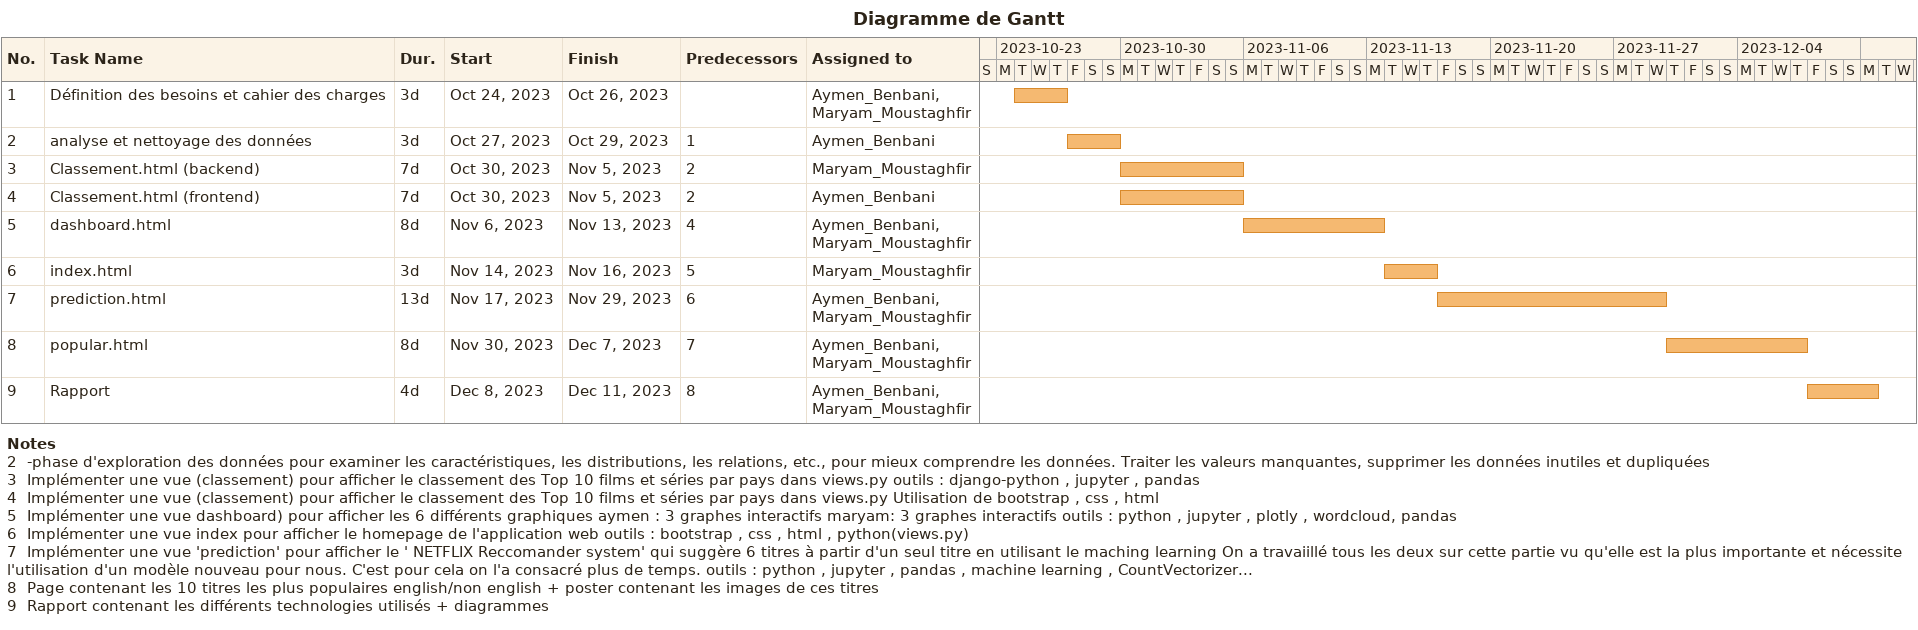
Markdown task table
Diagramme de Gantt

| ID | Task | Duration | Start | Finish | Predecessors | Resources |
|---|---|---|---|---|---|---|
| 1 | Définition des besoins et cahier des charges | 3d | 2023-10-24 | 2023-10-26 |  | Aymen_Benbani, Maryam_Moustaghfir |
| 2 | analyse et nettoyage des données | 3d | 2023-10-27 | 2023-10-29 | 1 | Aymen_Benbani |
| 3 | Classement.html (backend) | 7d | 2023-10-30 | 2023-11-05 | 2 | Maryam_Moustaghfir |
| 4 | Classement.html (frontend) | 7d | 2023-10-30 | 2023-11-05 | 2 | Aymen_Benbani |
| 5 | dashboard.html | 8d | 2023-11-06 | 2023-11-13 | 4 | Aymen_Benbani, Maryam_Moustaghfir |
| 6 | index.html | 3d | 2023-11-14 | 2023-11-16 | 5 | Maryam_Moustaghfir |
| 7 | prediction.html | 13d | 2023-11-17 | 2023-11-29 | 6 | Aymen_Benbani, Maryam_Moustaghfir |
| 8 | popular.html | 8d | 2023-11-30 | 2023-12-07 | 7 | Aymen_Benbani, Maryam_Moustaghfir |
| 9 | Rapport | 4d | 2023-12-08 | 2023-12-11 | 8 | Aymen_Benbani, Maryam_Moustaghfir |

Notes
- 2: -phase d'exploration des données pour examiner les caractéristiques, les distributions, les relations, etc., pour mieux comprendre les données. Traiter les valeurs manquantes, supprimer les données inutiles et dupliquées
- 3: Implémenter une vue (classement) pour afficher le classement des Top 10 films et séries par pays dans views.py outils : django-python , jupyter , pandas
- 4: Implémenter une vue (classement) pour afficher le classement des Top 10 films et séries par pays dans views.py Utilisation de bootstrap , css , html
- 5: Implémenter une vue dashboard) pour afficher les 6 différents graphiques aymen : 3 graphes interactifs maryam: 3 graphes interactifs outils : python , jupyter , plotly , wordcloud, pandas
- 6: Implémenter une vue index pour afficher le homepage de l'application web outils : bootstrap , css , html , python(views.py)
- 7: Implémenter une vue 'prediction' pour afficher le ' NETFLIX Reccomander system' qui suggère 6 titres à partir d'un seul titre en utilisant le maching learning On a travaiillé tous les deux sur cette partie vu qu'elle est la plus importante et nécessite l'utilisation d'un modèle nouveau pour nous. C'est pour cela on l'a consacré plus de temps. outils : python , jupyter , pandas , machine learning , CountVectorizer...
- 8: Page contenant les 10 titres les plus populaires english/non english + poster contenant les images de ces titres
- 9: Rapport contenant les différents technologies utilisés + diagrammes
